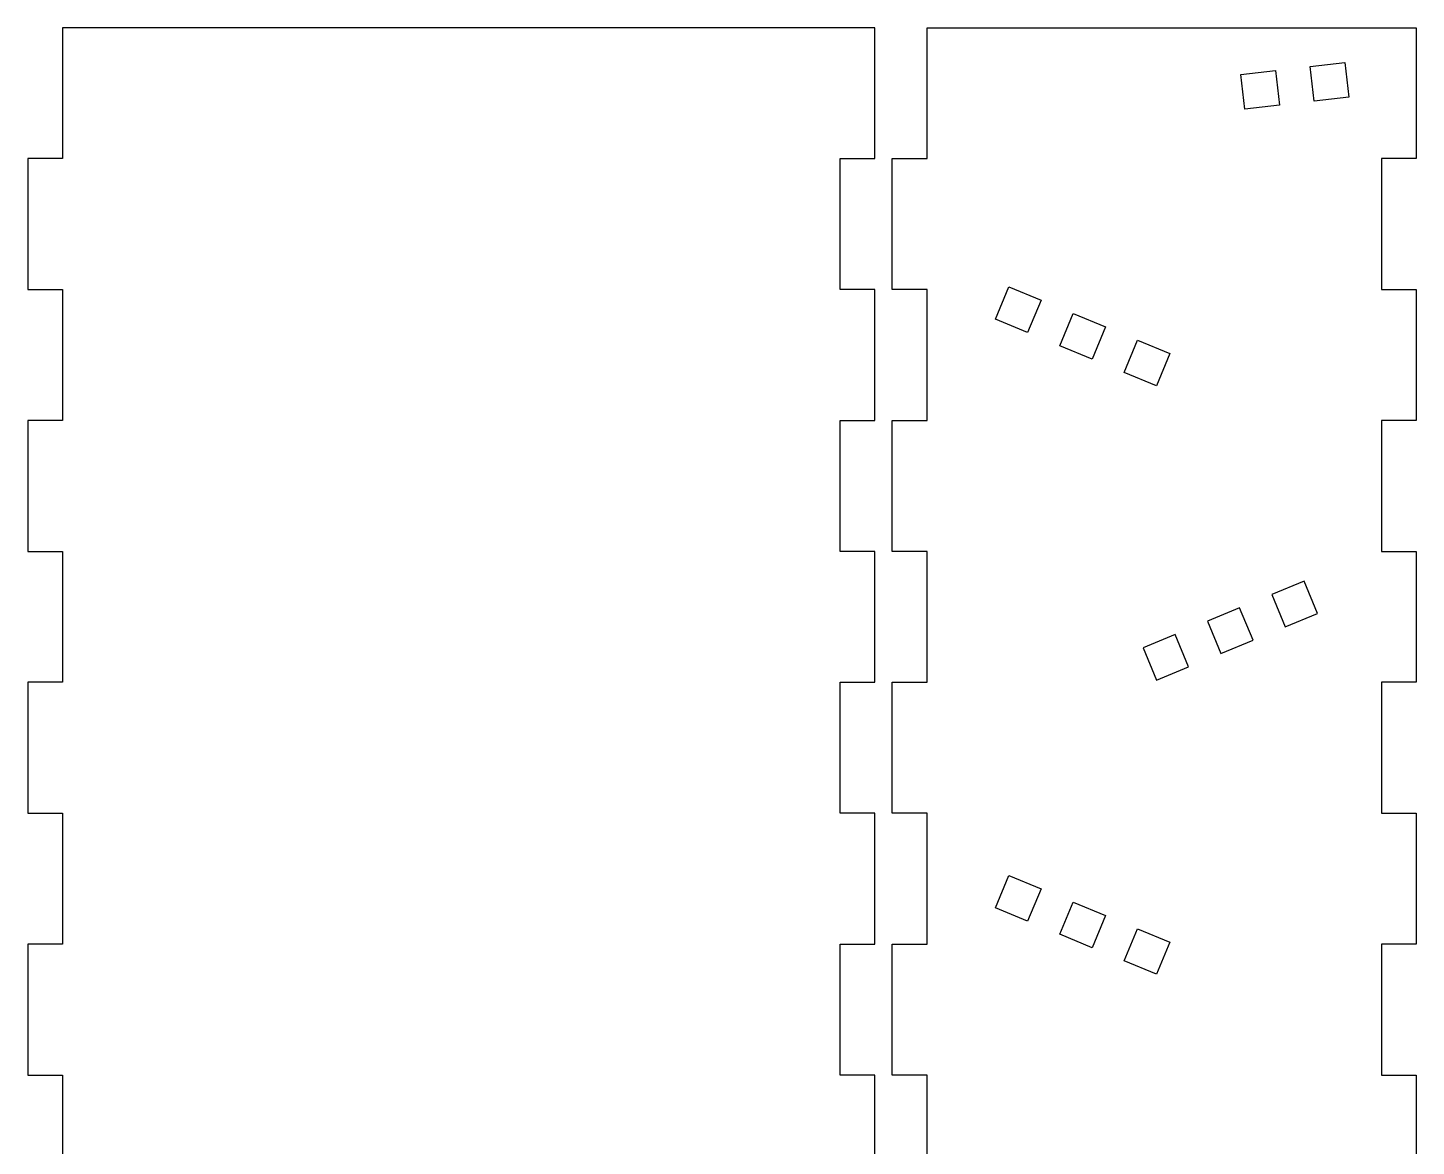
# Model space of a CAD drawing. Header units: millimetres. Extents: x 251 to 11783, y 1010 to 6809.
# Drawn here: x 251 to 3671, y 4053 to 6809 of the extents above; entities that cross this region are included whole.
import ezdxf

# ---------------------------------------------------------------- set-up
doc = ezdxf.new("R2010")
doc.units = ezdxf.units.MM

msp = doc.modelspace()

# ---------------------------------------------------------------- linework, layer by layer
at = {"color": 7, "linetype": 'Continuous'}
for p, q in [((2337.8, 6809), (337.2, 6809)), ((337.2, 6809), (337.2, 6486.4)), ((2337.8, 6486.4), (2337.8, 6809)), ((2466.2, 6809), (3670.7, 6809)), ((2466.2, 6486.4), (2466.2, 6809)), ((3670.7, 6809), (3670.7, 6486.4)), ((3239.1, 6693.9), (3324.3, 6703.5)), ((3324.3, 6703.5), (3334, 6618.3)), ((3409.6, 6713.5), (3494.8, 6723.2)), ((3419.2, 6628.2), (3409.6, 6713.5)), ((3494.8, 6723.2), (3504.5, 6637.9)), ((3248.7, 6608.6), (3239.1, 6693.9)), ((3504.5, 6637.9), (3419.2, 6628.2)), ((3334, 6618.3), (3248.7, 6608.6)), ((337.2, 6486.4), (251.4, 6486.4)), ((251.4, 6486.4), (251.4, 6163.8)), ((2252, 6163.8), (2252, 6486.4)), ((2252, 6486.4), (2337.8, 6486.4)), ((2380.4, 6163.8), (2380.4, 6486.4)), ((2380.4, 6486.4), (2466.2, 6486.4)), ((3670.7, 6486.4), (3584.9, 6486.4)), ((3584.9, 6486.4), (3584.9, 6163.8)), ((251.4, 6163.8), (337.2, 6163.8)), ((337.2, 6163.8), (337.2, 5841.2)), ((2337.8, 6163.8), (2252, 6163.8)), ((2337.8, 5841.2), (2337.8, 6163.8)), ((2466.2, 6163.8), (2380.4, 6163.8)), ((2466.2, 5841.2), (2466.2, 6163.8)), ((2634.6, 6091), (2667.4, 6170.3)), ((2667.4, 6170.3), (2746.7, 6137.5)), ((3584.9, 6163.8), (3670.7, 6163.8)), ((3670.7, 6163.8), (3670.7, 5841.2)), ((2746.7, 6137.5), (2713.8, 6058.2)), ((2713.8, 6058.2), (2634.6, 6091)), ((2793.1, 6025.3), (2825.9, 6104.6)), ((2825.9, 6104.6), (2905.2, 6071.8)), ((2905.2, 6071.8), (2872.4, 5992.5)), ((2872.4, 5992.5), (2793.1, 6025.3)), ((2951.7, 5959.7), (2984.5, 6038.9)), ((2984.5, 6038.9), (3063.8, 6006.1)), ((3063.8, 6006.1), (3030.9, 5926.8)), ((3030.9, 5926.8), (2951.7, 5959.7)), ((337.2, 5841.2), (251.4, 5841.2)), ((251.4, 5841.2), (251.4, 5518.7)), ((2252, 5518.7), (2252, 5841.2)), ((2252, 5841.2), (2337.8, 5841.2)), ((2380.4, 5518.7), (2380.4, 5841.2)), ((2380.4, 5841.2), (2466.2, 5841.2)), ((3670.7, 5841.2), (3584.9, 5841.2)), ((3584.9, 5841.2), (3584.9, 5518.7)), ((251.4, 5518.7), (337.2, 5518.7)), ((337.2, 5518.7), (337.2, 5196.1)), ((2337.8, 5518.7), (2252, 5518.7)), ((2337.8, 5196.1), (2337.8, 5518.7)), ((2466.2, 5518.7), (2380.4, 5518.7)), ((2466.2, 5196.1), (2466.2, 5518.7)), ((3584.9, 5518.7), (3670.7, 5518.7)), ((3670.7, 5518.7), (3670.7, 5196.1)), ((3394.5, 5445.2), (3315.2, 5412.3)), ((3427.3, 5365.9), (3394.5, 5445.2)), ((3315.2, 5412.3), (3348, 5333)), ((3235.9, 5379.5), (3156.7, 5346.6)), ((3268.8, 5300.2), (3235.9, 5379.5)), ((3156.7, 5346.6), (3189.5, 5267.4)), ((3348, 5333), (3427.3, 5365.9)), ((3077.4, 5313.8), (2998.1, 5281)), ((3110.2, 5234.5), (3077.4, 5313.8)), ((3189.5, 5267.4), (3268.8, 5300.2)), ((2998.1, 5281), (3030.9, 5201.7)), ((3030.9, 5201.7), (3110.2, 5234.5)), ((337.2, 5196.1), (251.4, 5196.1)), ((251.4, 5196.1), (251.4, 4873.5)), ((2252, 4873.5), (2252, 5196.1)), ((2252, 5196.1), (2337.8, 5196.1)), ((2380.4, 4873.5), (2380.4, 5196.1)), ((2380.4, 5196.1), (2466.2, 5196.1)), ((3670.7, 5196.1), (3584.9, 5196.1)), ((3584.9, 5196.1), (3584.9, 4873.5)), ((251.4, 4873.5), (337.2, 4873.5)), ((337.2, 4873.5), (337.2, 4550.9)), ((2337.8, 4873.5), (2252, 4873.5)), ((2337.8, 4550.9), (2337.8, 4873.5)), ((2466.2, 4873.5), (2380.4, 4873.5)), ((2466.2, 4550.9), (2466.2, 4873.5)), ((3584.9, 4873.5), (3670.7, 4873.5)), ((3670.7, 4873.5), (3670.7, 4550.9)), ((2634.6, 4640.7), (2667.4, 4720)), ((2667.4, 4720), (2746.7, 4687.2)), ((2746.7, 4687.2), (2713.8, 4607.9)), ((2793.1, 4575.1), (2825.9, 4654.4)), ((2825.9, 4654.4), (2905.2, 4621.5)), ((2713.8, 4607.9), (2634.6, 4640.7)), ((2905.2, 4621.5), (2872.4, 4542.2)), ((2951.7, 4509.4), (2984.5, 4588.7)), ((2984.5, 4588.7), (3063.8, 4555.8)), ((337.2, 4550.9), (251.4, 4550.9)), ((251.4, 4550.9), (251.4, 4228.3)), ((2252, 4228.3), (2252, 4550.9)), ((2252, 4550.9), (2337.8, 4550.9)), ((2380.4, 4228.3), (2380.4, 4550.9)), ((2380.4, 4550.9), (2466.2, 4550.9)), ((2872.4, 4542.2), (2793.1, 4575.1)), ((3063.8, 4555.8), (3030.9, 4476.6)), ((3670.7, 4550.9), (3584.9, 4550.9)), ((3584.9, 4550.9), (3584.9, 4228.3)), ((3030.9, 4476.6), (2951.7, 4509.4)), ((251.4, 4228.3), (337.2, 4228.3)), ((337.2, 4228.3), (337.2, 3905.8)), ((2337.8, 4228.3), (2252, 4228.3)), ((2337.8, 3905.8), (2337.8, 4228.3)), ((2466.2, 4228.3), (2380.4, 4228.3)), ((2466.2, 3905.8), (2466.2, 4228.3)), ((3584.9, 4228.3), (3670.7, 4228.3)), ((3670.7, 4228.3), (3670.7, 3905.8))]:
    msp.add_line(p, q, dxfattribs=at)

doc.saveas('drawing.dxf')
